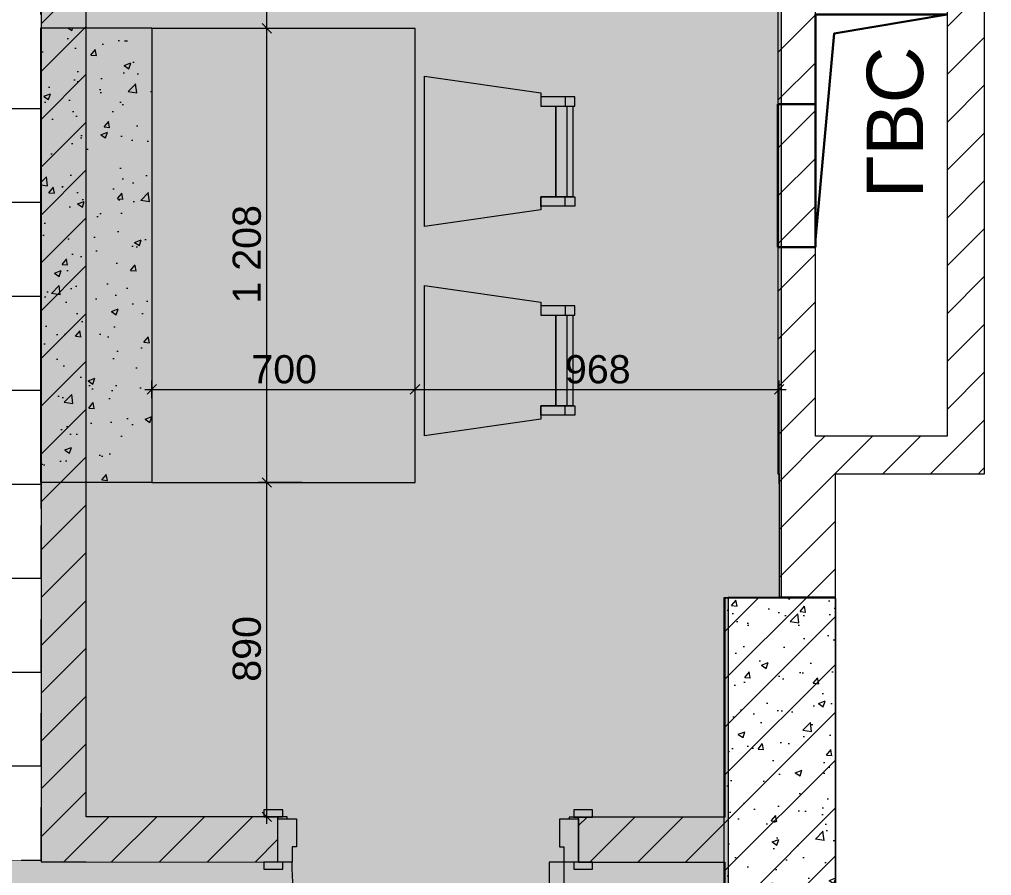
# Model space of a CAD drawing. Header units: millimetres. Extents: x 2336463 to 2579121, y 595385 to 778077.
# Drawn here: x 2400071 to 2402657, y 698884 to 701163 of the extents above; entities that cross this region are included whole.
import ezdxf

# ---------------------------------------------------------------- set-up
doc = ezdxf.new("R2010")
doc.units = ezdxf.units.MM
doc.header["$MEASUREMENT"] = 0
for name, pattern in [('Wipeout_Contour', [1000, 0, -1000]), ('короткая штриховая', [141.111111, 70.555556, -70.555556]), ('Пунктирная', [88.194442, 0, -88.194442]), ('Штриховая', [282.222223, 141.111112, -141.111112])]:
    doc.linetypes.add(name, pattern=pattern)
for name, color, linetype in [('+возводимые стены', 7, 'Continuous'), ('1 Планировка', 7, 'Continuous'), ('1 Планировка размеры', 7, 'Continuous'), ('Конструктив - Лестницы', 7, 'Continuous'), ('сит план', 7, 'Continuous')]:
    doc.layers.add(name, color=color, linetype=linetype)
for name, color, linetype, lineweight in [('+возводимые стены_Ном._пера__101', 252, 'Continuous', 5), ('+стена с дверью_Ном._пера__1', 7, 'Continuous', 13), ('1 Планировка_Ном._пера__1', 7, 'Continuous', 13), ('Двери ARCHICAD_Ном._пера__1', 7, 'Continuous', 13), ('Конструктив - Стены Несущие_Ном._пера__21', 7, 'Continuous', 30), ('сит план_Ном._пера__1', 7, 'Continuous', 13), ('сит план_Ном._пера__21', 7, 'Continuous', 30)]:
    doc.layers.add(name, color=color, linetype=linetype, lineweight=lineweight)
for name, color, linetype, lineweight, true_color in [('+возводимые стены_Ном._пера__169', 7, 'Continuous', 5, 0x68b353), ('+стена с дверью_Ном._пера__243', 7, 'Continuous', 13, 0xe25822), ('1 Планировка размеры_Ном._пера__242', 7, 'Continuous', 13, 0x1b55b5), ('Интерьер - Мебель_Ном._пера__62', 7, 'Continuous', 25, 0xaaaaaa), ('Конструктив - Лестницы_Ном._пера__11', 7, 'Continuous', 15, 0x6c80ff), ('сит план_Ном._пера__87', 7, 'Continuous', 20, 0x6a6a6a)]:
    doc.layers.add(name, color=color, linetype=linetype, lineweight=lineweight, true_color=true_color)
doc.styles.add('СГЕНЕРИР_СТИЛЬ_1', font='arial.ttf')
doc.dimstyles.new('СГЕНЕРИР_СТИЛЬ__1', dxfattribs={"dimtxt": 75, "dimasz": 23.75, "dimexe": 0.18, "dimexo": 300, "dimgap": 0, "dimtad": 1, "dimtih": 1, "dimtoh": 1, "dimdec": 0, "dimzin": 0, "dimdsep": 46, "dimtxsty": 'СГЕНЕРИР_СТИЛЬ_1', "dimblk": 'ARROWHEAD_6', "dimblk1": 'ARROWHEAD_6', "dimblk2": 'ARROWHEAD_6', "dimcen": 0.09, "dimclrd": 256, "dimclre": 256, "dimclrt": 256, "dimazin": 0, "dimtfac": 1, "dimtdec": 4, "dimtmove": 0, "dimatfit": 3, "dimfxl": 0, "dimtolj": 1, "dimtzin": 0, "dimarcsym": 0})
doc.dimstyles.new('СГЕНЕРИР_СТИЛЬ__2', dxfattribs={"dimtxt": 75, "dimasz": 23.75, "dimexe": 0.18, "dimexo": 300, "dimgap": 0, "dimtad": 1, "dimdec": 0, "dimzin": 0, "dimdsep": 46, "dimtxsty": 'СГЕНЕРИР_СТИЛЬ_1', "dimblk": 'ARROWHEAD_6', "dimblk1": 'ARROWHEAD_6', "dimblk2": 'ARROWHEAD_6', "dimcen": 0.09, "dimclrd": 256, "dimclre": 256, "dimclrt": 256, "dimazin": 0, "dimtfac": 1, "dimtdec": 4, "dimtmove": 0, "dimatfit": 3, "dimfxl": 0, "dimtolj": 1, "dimtzin": 0, "dimarcsym": 0})
pattern_1 = [(45, (2086872.015, 585813.69), (-63.639609, 63.639609), [])]
pattern_2 = [(50, (2086872.01, 585813.69), (-182.18467, 15.939086), [19.05, -209.55]), (355, (2086872.01, 585813.69), (-35.24342, 191.05685), [15.24, -167.64058]), (100.451445, (2086887.2, 585812.36), (146.94125, 175.11775), [16.19001, -178.09024]), (46.1842, (2086872.01, 585864.49), (-271.07904, 42.04233), [28.575, -314.325]), (96.63556, (2086894.6, 585860.98), (237.40413, 247.42612), [24.28502, -267.1356]), (351.18415, (2086872.01, 585864.49), (237.40413, 247.42612), [22.85997, -251.45973]), (21, (2086897.41, 585851.79), (-151.61439, 102.2652), [19.05, -209.55]), (326, (2086897.41, 585851.79), (61.80203, 184.18797), [15.24, -167.64]), (71.451445, (2086910.05, 585843.26), (213.41642, 81.92277), [16.19001, -178.08994]), (37.5, (2086872.015, 585813.686), (3.088603, 84.555039), [0, -165.608, 0, -170.18, 0, -168.275]), (7.5, (2086872.015, 585813.69), (66.819663, 100.180575), [0, -97.028, 0, -161.798, 0, -64.135]), (327.5, (2086815.37, 585813.686), (-135.590595, 5.728744), [0, -63.5, 0, -198.12, 0, -262.89]), (317.5, (2086789.97, 585813.69), (148.12918, 25.42649), [0, -82.55, 0, -131.572, 0, -186.69])]

# ---------------------------------------------------------------- blocks, each defined once
blk = doc.blocks.new('Перекрытие_214', base_point=(2400423.3, 701138.8))
at = {"layer": '1 Планировка_Ном._пера__1', "color": 7, "linetype": 'Continuous', "lineweight": 13, "flags": 128}
blk.add_lwpolyline([(2400423.3, 701138.8), (2400423.3, 699930.5), (2401123.3, 699930.5), (2401123.3, 701138.8)], close=True, dxfattribs=at)
blk = doc.blocks.new('Лестница_16', base_point=(2086872, 585813.7))
at = {"color": 254, "linetype": 'Wipeout_Contour', "lineweight": 0, "ltscale": 20000725.49004642}
blk.add_wipeout([(2399434.6, 700925), (2400128.7, 700925), (2400128.7, 701175), (2399884.6, 701175), (2399766.1, 701109.2), (2399766.1, 701009.2), (2399591.3, 701112.1), (2399591.3, 701012.1)], dxfattribs=at).dxf.layer = 'Конструктив - Лестницы'
at = {"layer": 'Конструктив - Лестницы_Ном._пера__11', "color": 171, "linetype": 'Штриховая', "lineweight": 15, "true_color": 0x6c80ff}
for p, q in [((2400128.7, 700925), (2400128.7, 701175)), ((2399434.6, 700925), (2400128.7, 700925))]:
    blk.add_line(p, q, dxfattribs=at)
at = {"color": 254, "linetype": 'Wipeout_Contour', "lineweight": 0, "ltscale": 12499347.45952589}
blk.add_wipeout([(2399228.7, 700675), (2400128.7, 700675), (2400128.7, 700925), (2399434.6, 700925), (2399228.7, 700810.6)], dxfattribs=at).dxf.layer = 'Конструктив - Лестницы'
at = {"layer": 'Конструктив - Лестницы_Ном._пера__11', "color": 171, "linetype": 'Штриховая', "lineweight": 15, "true_color": 0x6c80ff}
for p, q in [((2400128.7, 700925), (2399434.6, 700925)), ((2400128.7, 700675), (2400128.7, 700925)), ((2399228.7, 700675), (2400128.7, 700675))]:
    blk.add_line(p, q, dxfattribs=at)
at = {"color": 254, "linetype": 'Wipeout_Contour', "lineweight": 0, "ltscale": 9999382.534518823}
blk.add_wipeout([(2399228.7, 700675), (2399228.7, 700425), (2400128.7, 700425), (2400128.7, 700675)], dxfattribs=at).dxf.layer = 'Конструктив - Лестницы'
at = {"layer": 'Конструктив - Лестницы_Ном._пера__11', "color": 171, "linetype": 'Штриховая', "lineweight": 15, "true_color": 0x6c80ff}
for p, q in [((2400128.7, 700675), (2399228.7, 700675)), ((2400128.7, 700425), (2400128.7, 700675)), ((2399228.7, 700425), (2400128.7, 700425))]:
    blk.add_line(p, q, dxfattribs=at)
at = {"color": 254, "linetype": 'Wipeout_Contour', "lineweight": 0, "ltscale": 9999102.343276342}
blk.add_wipeout([(2399228.7, 700425), (2399228.7, 700175), (2400128.7, 700175), (2400128.7, 700425)], dxfattribs=at).dxf.layer = 'Конструктив - Лестницы'
at = {"layer": 'Конструктив - Лестницы_Ном._пера__11', "color": 171, "linetype": 'Штриховая', "lineweight": 15, "true_color": 0x6c80ff}
for p, q in [((2400128.7, 700425), (2399228.7, 700425)), ((2400128.7, 700175), (2400128.7, 700425)), ((2399228.7, 700175), (2400128.7, 700175))]:
    blk.add_line(p, q, dxfattribs=at)
at = {"color": 254, "linetype": 'Wipeout_Contour', "lineweight": 0, "ltscale": 9998822.244194003}
blk.add_wipeout([(2399228.7, 700175), (2399228.7, 699925), (2400128.7, 699925), (2400128.7, 700175)], dxfattribs=at).dxf.layer = 'Конструктив - Лестницы'
at = {"layer": 'Конструктив - Лестницы_Ном._пера__11', "color": 171, "linetype": 'Штриховая', "lineweight": 15, "true_color": 0x6c80ff}
for p, q in [((2400128.7, 700175), (2399228.7, 700175)), ((2400128.7, 699925), (2400128.7, 700175)), ((2399228.7, 699925), (2400128.7, 699925))]:
    blk.add_line(p, q, dxfattribs=at)
at = {"color": 254, "linetype": 'Wipeout_Contour', "lineweight": 0, "ltscale": 9998542.237279547}
blk.add_wipeout([(2399228.7, 699925), (2399228.7, 699675), (2400128.7, 699675), (2400128.7, 699925)], dxfattribs=at).dxf.layer = 'Конструктив - Лестницы'
at = {"layer": 'Конструктив - Лестницы_Ном._пера__11', "color": 171, "linetype": 'Штриховая', "lineweight": 15, "true_color": 0x6c80ff}
for p, q in [((2400128.7, 699925), (2399228.7, 699925)), ((2400128.7, 699675), (2400128.7, 699925)), ((2399228.7, 699675), (2400128.7, 699675))]:
    blk.add_line(p, q, dxfattribs=at)
at = {"color": 254, "linetype": 'Wipeout_Contour', "lineweight": 0, "ltscale": 9998262.322540717}
blk.add_wipeout([(2399228.7, 699675), (2399228.7, 699425), (2400128.7, 699425), (2400128.7, 699675)], dxfattribs=at).dxf.layer = 'Конструктив - Лестницы'
at = {"layer": 'Конструктив - Лестницы_Ном._пера__11', "color": 171, "linetype": 'Штриховая', "lineweight": 15, "true_color": 0x6c80ff}
for p, q in [((2400128.7, 699675), (2399228.7, 699675)), ((2400128.7, 699425), (2400128.7, 699675)), ((2399228.7, 699425), (2400128.7, 699425))]:
    blk.add_line(p, q, dxfattribs=at)
at = {"color": 254, "linetype": 'Wipeout_Contour', "lineweight": 0, "ltscale": 9997982.49996537}
blk.add_wipeout([(2399228.7, 699425), (2399228.7, 699175), (2400128.7, 699175), (2400128.7, 699425)], dxfattribs=at).dxf.layer = 'Конструктив - Лестницы'
at = {"layer": 'Конструктив - Лестницы_Ном._пера__11', "color": 171, "linetype": 'Штриховая', "lineweight": 15, "true_color": 0x6c80ff}
for p, q in [((2400128.7, 699425), (2399228.7, 699425)), ((2400128.7, 699175), (2400128.7, 699425)), ((2399228.7, 699175), (2400128.7, 699175))]:
    blk.add_line(p, q, dxfattribs=at)
at = {"color": 254, "linetype": 'Wipeout_Contour', "lineweight": 0, "ltscale": 9997702.769581143}
blk.add_wipeout([(2399228.7, 699175), (2399228.7, 698925), (2400128.7, 698925), (2400128.7, 699175)], dxfattribs=at).dxf.layer = 'Конструктив - Лестницы'
at = {"layer": 'Конструктив - Лестницы_Ном._пера__11', "color": 171, "linetype": 'Штриховая', "lineweight": 15, "true_color": 0x6c80ff}
for p, q in [((2400128.7, 699175), (2399228.7, 699175)), ((2400128.7, 698925), (2400128.7, 699175)), ((2399228.7, 698925), (2400128.7, 698925))]:
    blk.add_line(p, q, dxfattribs=at)
blk = doc.blocks.new('Стена_1041', base_point=(2402088.7, 702159.7))
at = {"layer": 'сит план_Ном._пера__87', "linetype": 'Continuous', "lineweight": 20, "true_color": 0x6a6a6a}
h = blk.add_hatch(dxfattribs=at)
h.set_pattern_fill('Блоки_Бетонные_Эффективные', color=251, style=0, pattern_type=2)
h.set_pattern_definition(pattern_1)
h.paths.add_polyline_path([(2402188.7, 700053.7), (2402188.7, 702159.7), (2402088.7, 702159.7), (2402088.7, 700053.7)])
h = blk.add_hatch(dxfattribs=at)
h.set_pattern_fill('Блоки_Бетонные_Эффективные', color=251, style=0, pattern_type=2)
h.set_pattern_definition(pattern_1)
h.paths.add_polyline_path([(2402188.7, 700053.7), (2402088.7, 699953.7), (2402188.7, 699953.7)])
h = blk.add_hatch(dxfattribs=at)
h.set_pattern_fill('Блоки_Бетонные_Эффективные', color=251, style=0, pattern_type=2)
h.set_pattern_definition(pattern_1)
h.paths.add_polyline_path([(2402188.7, 700053.7), (2402088.7, 700053.7), (2402088.7, 699953.7)])
at = {"layer": 'сит план_Ном._пера__1', "color": 7, "linetype": 'Continuous', "lineweight": 13, "flags": 128}
for points in [[(2402088.7, 702159.7), (2402088.7, 699953.7)], [(2402188.7, 702159.7), (2402088.7, 702159.7)], [(2402188.7, 700053.7), (2402188.7, 702159.7)]]:
    blk.add_lwpolyline(points, dxfattribs=at)
blk = doc.blocks.new('Стена_1042', base_point=(2402088.7, 699953.7))
at = {"layer": 'сит план_Ном._пера__87', "linetype": 'Continuous', "lineweight": 20, "true_color": 0x6a6a6a}
h = blk.add_hatch(dxfattribs=at)
h.set_pattern_fill('Блоки_Бетонные_Эффективные', color=251, style=0, pattern_type=2)
h.set_pattern_definition(pattern_1)
h.paths.add_polyline_path([(2402188.7, 699953.7), (2402538.7, 699953.7), (2402538.7, 700053.7), (2402188.7, 700053.7)])
h = blk.add_hatch(dxfattribs=at)
h.set_pattern_fill('Блоки_Бетонные_Эффективные', color=251, style=0, pattern_type=2)
h.set_pattern_definition(pattern_1)
h.paths.add_polyline_path([(2402638.7, 700053.7), (2402538.7, 700053.7), (2402638.7, 699953.7)])
h = blk.add_hatch(dxfattribs=at)
h.set_pattern_fill('Блоки_Бетонные_Эффективные', color=251, style=0, pattern_type=2)
h.set_pattern_definition(pattern_1)
h.paths.add_polyline_path([(2402638.7, 699953.7), (2402538.7, 700053.7), (2402538.7, 699953.7)])
at = {"layer": 'сит план_Ном._пера__1', "color": 7, "linetype": 'Continuous', "lineweight": 13, "flags": 128}
for points in [[(2402538.7, 700053.7), (2402188.7, 700053.7)], [(2402638.7, 699953.7), (2402638.7, 700053.7)], [(2402088.7, 699953.7), (2402091.7, 699953.7)], [(2402241.7, 699953.7), (2402638.7, 699953.7)]]:
    blk.add_lwpolyline(points, dxfattribs=at)
blk = doc.blocks.new('Стена_1043', base_point=(2402638.7, 699953.7))
at = {"layer": 'сит план_Ном._пера__87', "linetype": 'Continuous', "lineweight": 20, "true_color": 0x6a6a6a}
h = blk.add_hatch(dxfattribs=at)
h.set_pattern_fill('Блоки_Бетонные_Эффективные', color=251, style=0, pattern_type=2)
h.set_pattern_definition(pattern_1)
h.paths.add_polyline_path([(2402638.7, 700053.7), (2402638.7, 702159.7), (2402538.7, 702159.7), (2402538.7, 700053.7)])
at = {"layer": 'сит план_Ном._пера__1', "color": 7, "linetype": 'Continuous', "lineweight": 13, "flags": 128}
for points in [[(2402538.7, 702159.7), (2402638.7, 702159.7)], [(2402538.7, 701872.7), (2402538.7, 700053.7)], [(2402638.7, 700053.7), (2402638.7, 701872.6)]]:
    blk.add_lwpolyline(points, dxfattribs=at)
blk = doc.blocks.new('Стена_1044', base_point=(2401947.9, 699622.4))
at = {"layer": 'сит план_Ном._пера__87', "linetype": 'Continuous', "lineweight": 20, "true_color": 0x6a6a6a}
h = blk.add_hatch(dxfattribs=at)
h.set_pattern_fill('Блоки_Бетонные_Эффективные', color=251, style=0, pattern_type=2)
h.set_pattern_definition(pattern_1)
h.paths.add_polyline_path([(2401947.9, 699622.4), (2401947.9, 698414.4), (2402242.9, 698414.4), (2402242.9, 699622.4)])
at = {"layer": 'сит план_Ном._пера__1', "color": 7, "linetype": 'Continuous', "lineweight": 13, "flags": 128}
for points in [[(2401947.9, 699622.4), (2401947.9, 699039.8)], [(2402242.9, 699622.4), (2401947.9, 699622.4)], [(2402242.9, 698414.4), (2402242.9, 699622.4)], [(2401947.9, 698919.8), (2401947.9, 698414.4)], [(2401947.9, 698414.4), (2402242.9, 698414.4)]]:
    blk.add_lwpolyline(points, dxfattribs=at)
blk = doc.blocks.new('Стена_1059', base_point=(2402241.7, 699626.4))
at = {"layer": '+возводимые стены_Ном._пера__169', "linetype": 'Continuous', "lineweight": 5, "true_color": 0x68b353}
h = blk.add_hatch(dxfattribs=at)
h.set_pattern_fill('Блоки_Бетонные_Эффективные', color=85, style=0, pattern_type=2)
h.set_pattern_definition(pattern_1)
h.paths.add_polyline_path([(2402241.7, 699626.4), (2402241.7, 699953.7), (2402091.7, 699953.7), (2402091.7, 699626.4)])
at = {"layer": '+возводимые стены_Ном._пера__101', "color": 252, "linetype": 'Continuous', "lineweight": 5, "flags": 128}
for points in [[(2402091.7, 699953.7), (2402091.7, 699626.4)], [(2402241.7, 699626.4), (2402241.7, 699953.7)], [(2402091.7, 699626.4), (2402241.7, 699626.4)]]:
    blk.add_lwpolyline(points, dxfattribs=at)
blk = doc.blocks.new('Стена_1060', base_point=(2400248.7, 698920.4))
at = {"layer": '+возводимые стены_Ном._пера__169', "linetype": 'Continuous', "lineweight": 5, "true_color": 0x68b353}
h = blk.add_hatch(dxfattribs=at)
h.set_pattern_fill('Блоки_Бетонные_Эффективные', color=85, style=0, pattern_type=2)
h.set_pattern_definition(pattern_1)
h.paths.add_polyline_path([(2400128.7, 702898.9), (2400128.7, 699040.5), (2400248.7, 699040.4), (2400248.7, 702898.9)])
h = blk.add_hatch(dxfattribs=at)
h.set_pattern_fill('Блоки_Бетонные_Эффективные', color=85, style=0, pattern_type=2)
h.set_pattern_definition(pattern_1)
h.paths.add_polyline_path([(2400248.7, 699040.4), (2400128.7, 699040.5), (2400128.7, 698920.5)])
h = blk.add_hatch(dxfattribs=at)
h.set_pattern_fill('Блоки_Бетонные_Эффективные', color=85, style=0, pattern_type=2)
h.set_pattern_definition(pattern_1)
h.paths.add_polyline_path([(2400248.7, 699040.4), (2400128.7, 698920.5), (2400248.7, 698920.4)])
at = {"layer": '+возводимые стены_Ном._пера__101', "color": 252, "linetype": 'Continuous', "lineweight": 5, "flags": 128}
for points in [[(2400128.7, 703018.9), (2400128.7, 698920.5)], [(2400248.7, 699040.4), (2400248.7, 702898.9)], [(2400128.7, 698920.5), (2400248.7, 698920.4)]]:
    blk.add_lwpolyline(points, dxfattribs=at)
blk = doc.blocks.new('Однопольная Дверь 25_4')
at = {"layer": 'Двери ARCHICAD_Ном._пера__1', "color": 7, "linetype": 'Continuous', "lineweight": 13}
for p, q in [((322, 0), (322, 724)), ((322, 724), (362, 724)), ((362, 724), (362, 0)), ((-437, 0), (-437, 19)), ((-437, 19), (-387, 19)), ((-387, 0), (-437, 0)), ((-400, 0), (-437, 0)), ((-400, 0), (-437, 0)), ((-362, 0), (-400, 0)), ((-400, 0), (-400, -115)), ((-400, 0), (-400, -115)), ((-400, 0), (-400, -115)), ((-387, 19), (-387, 0)), ((-362, -40), (-362, 0)), ((362, 0), (322, 0)), ((400, 0), (362, 0)), ((362, 0), (362, -40)), ((387, 19), (437, 19)), ((387, 0), (387, 19)), ((437, 0), (387, 0)), ((400, -115), (400, 0)), ((400, 0), (400, -115)), ((400, 0), (400, -115)), ((400, 0), (437, 0)), ((400, 0), (437, 0)), ((437, 19), (437, 0)), ((-350, -40), (-362, -40)), ((-350, -115), (-350, -40)), ((362, -40), (350, -40)), ((350, -40), (350, -115)), ((-437, -139), (-437, -120)), ((-437, -120), (-387, -120)), ((-400, -120), (-437, -120)), ((-400, -120), (-437, -120)), ((-400, -120), (-400, -115)), ((-400, -115), (-375, -115)), ((-400, -115), (-350, -115)), ((-400, -115), (-400, -120)), ((-400, -115), (-400, -120)), ((-375, -120), (-400, -120)), ((-387, -120), (-387, -139)), ((-375, -115), (-375, -120)), ((350, -115), (400, -115)), ((375, -120), (375, -115)), ((375, -115), (400, -115)), ((400, -120), (375, -120)), ((387, -120), (437, -120)), ((387, -139), (387, -120)), ((400, -115), (400, -120)), ((400, -115), (400, -120)), ((400, -115), (400, -120)), ((400, -120), (437, -120)), ((400, -120), (437, -120)), ((437, -120), (437, -139)), ((-387, -139), (-437, -139)), ((437, -139), (387, -139))]:
    blk.add_line(p, q, dxfattribs=at)
blk.add_arc((362, 0), 724, 90, 180, dxfattribs=at)
blk = doc.blocks.new('Стена_1065', base_point=(2400248.7, 698920.4))
at = {"layer": '+возводимые стены_Ном._пера__169', "linetype": 'Continuous', "lineweight": 5, "true_color": 0x68b353}
h = blk.add_hatch(dxfattribs=at)
h.set_pattern_fill('Блоки_Бетонные_Эффективные', color=85, style=0, pattern_type=2)
h.set_pattern_definition(pattern_1)
h.paths.add_polyline_path([(2400248.7, 698920.4), (2400758.4, 698920.2), (2400758.5, 699040.2), (2400248.7, 699040.4)])
h = blk.add_hatch(dxfattribs=at)
h.set_pattern_fill('Блоки_Бетонные_Эффективные', color=85, style=0, pattern_type=2)
h.set_pattern_definition(pattern_1)
h.paths.add_polyline_path([(2401558.4, 698919.9), (2401947.9, 698919.8), (2401947.9, 699039.8), (2401558.5, 699039.9)])
at = {"layer": '+возводимые стены_Ном._пера__101', "color": 252, "linetype": 'Continuous', "lineweight": 5}
for p, q in [((2400758.5, 699040.2), (2400721.5, 699040.3)), ((2400758.4, 698920.2), (2400758.5, 699035.2)), ((2400758.5, 699035.2), (2400758.5, 699040.2)), ((2401558.4, 698919.9), (2401558.5, 699034.9)), ((2401558.5, 699039.9), (2401595.5, 699039.9)), ((2401558.5, 699034.9), (2401558.5, 699039.9)), ((2400758.4, 698920.2), (2400721.4, 698920.3)), ((2401558.4, 698919.9), (2401595.4, 698919.9))]:
    blk.add_line(p, q, dxfattribs=at)
at = {"layer": '+возводимые стены_Ном._пера__101', "color": 252, "linetype": 'Continuous', "lineweight": 5, "flags": 128}
for points in [[(2400758.5, 699040.2), (2400248.7, 699040.4)], [(2401947.9, 699039.8), (2401558.5, 699039.9)], [(2400248.7, 698920.4), (2400758.4, 698920.2)], [(2401558.4, 698919.9), (2401947.9, 698919.8)]]:
    blk.add_lwpolyline(points, dxfattribs=at)
at = {"layer": 'Двери ARCHICAD_Ном._пера__1', "color": 7, "linetype": 'Continuous', "lineweight": 13, "xscale": -1, "zscale": 1000, "rotation": 179.978115792161}
blk.add_blockref('Однопольная Дверь 25_4', (2401158.4, 698920.1), dxfattribs=at)
blk = doc.blocks.new('Обеденный Стул 01 25')
at = {"layer": '1 Планировка_Ном._пера__1', "color": 7, "linetype": 'Continuous', "lineweight": 13}
for p, q in [((54.4, 375), (79.4, 375)), ((79.4, 380), (320.6, 380)), ((345.6, 375), (320.6, 375))]:
    blk.add_line(p, q, dxfattribs=at)
at = {"layer": '1 Планировка_Ном._пера__1', "color": 7, "linetype": 'Continuous', "lineweight": 13, "flags": 128}
for points in [[(54.4, 310), (79.4, 310), (79.4, 400), (54.4, 400)], [(79.4, 350), (320.6, 350), (320.6, 395), (79.4, 395)], [(345.6, 310), (320.6, 310), (320.6, 400), (345.6, 400)], [(0, 0), (400, 0), (355.7, 310), (320.6, 310), (320.6, 350), (79.4, 350), (79.4, 310), (44.3, 310)]]:
    blk.add_lwpolyline(points, close=True, dxfattribs=at)
blk = doc.blocks.new('*D3840', base_point=(2086872, 585813.7))
at = {"layer": '1 Планировка размеры_Ном._пера__242', "color": 152, "linetype": 'Continuous', "lineweight": 13, "true_color": 0x1b55b5}
for p, q in [((2410960.7, 693213), (2410960.7, 693166.1)), ((2402354.6, 693177.2), (2402379.6, 693202.2)), ((2410960.7, 693189.5), (2402367.1, 693189.7)), ((2410948.2, 693177), (2410973.2, 693202)), ((2410979.4, 693189.5), (2410960.7, 693189.5))]:
    blk.add_line(p, q, dxfattribs=at)
at = {"layer": '1 Планировка размеры_Ном._пера__242', "color": 152, "lineweight": 13, "true_color": 0x1b55b5, "char_height": 75, "attachment_point": 7, "rotation": 359.9989, "style": 'СГЕНЕРИР_СТИЛЬ_1'}
for s, insert in [('\\A1;{\\pql;\\fArial|b0|i0|c204|p38;95}', (2402379.6, 693204.7)), ('\\A1;{\\pql;\\fArial|b0|i0|c204|p38;8\xa0594}', (2406535.7, 693204.6))]:
    blk.add_mtext(s, dxfattribs=dict(at, insert=insert))
blk = doc.blocks.new('ARROWHEAD_6')
at = {"color": 0, "linetype": 'Continuous', "lineweight": 0}
for p, q in [((0, 0), (-1, 0)), ((-0.5, -0.5), (0.5, 0.5))]:
    blk.add_line(p, q, dxfattribs=at)
blk = doc.blocks.new('*D3876', base_point=(2086872, 585813.7))
at = {"layer": '1 Планировка размеры_Ном._пера__242', "color": 152, "linetype": 'Continuous', "lineweight": 13, "true_color": 0x1b55b5}
for p, q in [((2400229.9, 702545.5), (2400248.7, 702545.5)), ((2400261.2, 702558), (2400236.2, 702533)), ((2400248.7, 699220.4), (2400248.7, 702569)), ((2400248.7, 702545.5), (2400848.7, 702545.5)), ((2400861.2, 702558), (2400836.2, 702533)), ((2400848.7, 702522.1), (2400848.7, 702569))]:
    blk.add_line(p, q, dxfattribs=at)
at = {"layer": '1 Планировка размеры_Ном._пера__242', "color": 152, "lineweight": 13, "true_color": 0x1b55b5, "insert": (2400463.3, 702560.5), "char_height": 75, "attachment_point": 7, "style": 'СГЕНЕРИР_СТИЛЬ_1'}
blk.add_mtext('\\A1;{\\pql;\\fArial|b0|i0|c204|p38;600}', dxfattribs=at)
blk = doc.blocks.new('*D3879', base_point=(2086872, 585813.7))
at = {"layer": '1 Планировка размеры_Ном._пера__242', "color": 152, "linetype": 'Continuous', "lineweight": 13, "true_color": 0x1b55b5}
for p, q in [((2400423.3, 700154.6), (2400423.3, 700201.5)), ((2401123.3, 700154.6), (2401123.3, 700201.5)), ((2400404.5, 700178.1), (2400423.3, 700178.1)), ((2400435.8, 700190.6), (2400410.8, 700165.6)), ((2400423.3, 700178.1), (2401123.3, 700178.1)), ((2401135.8, 700190.6), (2401110.8, 700165.6))]:
    blk.add_line(p, q, dxfattribs=at)
at = {"layer": '1 Планировка размеры_Ном._пера__242', "color": 152, "lineweight": 13, "true_color": 0x1b55b5, "insert": (2400687.9, 700193.1), "char_height": 75, "attachment_point": 7, "style": 'СГЕНЕРИР_СТИЛЬ_1'}
blk.add_mtext('\\A1;{\\pql;\\fArial|b0|i0|c204|p38;700}', dxfattribs=at)
blk = doc.blocks.new('*D3880', base_point=(2086872, 585813.7))
at = {"layer": '1 Планировка размеры_Ном._пера__242', "color": 152, "linetype": 'Continuous', "lineweight": 13, "true_color": 0x1b55b5}
for p, q in [((2401123.3, 700154.6), (2401123.3, 700201.5)), ((2402091.7, 699926.4), (2402091.7, 700201.5)), ((2401135.8, 700190.6), (2401110.8, 700165.6)), ((2401123.3, 700178.1), (2402091.7, 700178.1)), ((2402079.2, 700165.6), (2402104.2, 700190.6)), ((2402091.7, 700178.1), (2402110.4, 700178.1))]:
    blk.add_line(p, q, dxfattribs=at)
at = {"layer": '1 Планировка размеры_Ном._пера__242', "color": 152, "lineweight": 13, "true_color": 0x1b55b5, "insert": (2401522.1, 700193.1), "char_height": 75, "attachment_point": 7, "style": 'СГЕНЕРИР_СТИЛЬ_1'}
blk.add_mtext('\\A1;{\\pql;\\fArial|b0|i0|c204|p38;968}', dxfattribs=at)
blk = doc.blocks.new('*D3881', base_point=(2086872, 585813.7))
at = {"layer": '1 Планировка размеры_Ном._пера__242', "color": 152, "linetype": 'Continuous', "lineweight": 13, "true_color": 0x1b55b5}
for p, q in [((2399014.1, 698908), (2398989.1, 698933)), ((2399001.6, 698920.5), (2399001.6, 698939.2)), ((2399828.7, 698920.5), (2398978.2, 698920.5)), ((2399001.6, 697030.9), (2399001.6, 698920.5)), ((2398989.1, 697043.4), (2399014.1, 697018.4)), ((2399448.6, 697030.9), (2398978.2, 697030.9)), ((2399001.6, 697012.1), (2399001.6, 697030.9))]:
    blk.add_line(p, q, dxfattribs=at)
at = {"layer": '1 Планировка размеры_Ном._пера__242', "color": 152, "lineweight": 13, "true_color": 0x1b55b5, "insert": (2398986.6, 697847.4), "char_height": 75, "attachment_point": 7, "rotation": 90, "style": 'СГЕНЕРИР_СТИЛЬ_1'}
blk.add_mtext('\\A1;{\\pql;\\fArial|b0|i0|c204|p38;1\xa0890}', dxfattribs=at)
blk = doc.blocks.new('*D3890', base_point=(2086872, 585813.7))
at = {"layer": '1 Планировка размеры_Ном._пера__242', "color": 152, "linetype": 'Continuous', "lineweight": 13, "true_color": 0x1b55b5}
for p, q in [((2400716.7, 699943), (2400741.7, 699918)), ((2400823.3, 699930.5), (2400705.8, 699930.5)), ((2400729.2, 699040.4), (2400729.2, 699930.5)), ((2400752.6, 699040.4), (2400548.7, 699040.4)), ((2400716.7, 699052.9), (2400741.7, 699027.9)), ((2400729.2, 699021.7), (2400729.2, 699040.4))]:
    blk.add_line(p, q, dxfattribs=at)
at = {"layer": '1 Планировка размеры_Ном._пера__242', "color": 152, "lineweight": 13, "true_color": 0x1b55b5, "insert": (2400714.2, 699400.1), "char_height": 75, "attachment_point": 7, "rotation": 90, "style": 'СГЕНЕРИР_СТИЛЬ_1'}
blk.add_mtext('\\A1;{\\pql;\\fArial|b0|i0|c204|p38;890}', dxfattribs=at)
blk = doc.blocks.new('*D3891', base_point=(2086872, 585813.7))
at = {"layer": '1 Планировка размеры_Ном._пера__242', "color": 152, "linetype": 'Continuous', "lineweight": 13, "true_color": 0x1b55b5}
for p, q in [((2400716.7, 701151.3), (2400741.7, 701126.3)), ((2400823.3, 701138.8), (2400705.8, 701138.8)), ((2400729.2, 699930.5), (2400729.2, 701138.8)), ((2400716.7, 699943), (2400741.7, 699918)), ((2400823.3, 699930.5), (2400705.8, 699930.5))]:
    blk.add_line(p, q, dxfattribs=at)
at = {"layer": '1 Планировка размеры_Ном._пера__242', "color": 152, "lineweight": 13, "true_color": 0x1b55b5, "insert": (2400714.2, 700406.4), "char_height": 75, "attachment_point": 7, "rotation": 90, "style": 'СГЕНЕРИР_СТИЛЬ_1'}
blk.add_mtext('\\A1;{\\pql;\\fArial|b0|i0|c204|p38;1\xa0208}', dxfattribs=at)
blk = doc.blocks.new('*D3892', base_point=(2086872, 585813.7))
at = {"layer": '1 Планировка размеры_Ном._пера__242', "color": 152, "linetype": 'Continuous', "lineweight": 13, "true_color": 0x1b55b5}
for p, q in [((2400752.6, 702298.9), (2400705.8, 702298.9)), ((2400716.7, 702311.4), (2400741.7, 702286.4)), ((2400729.2, 701138.8), (2400729.2, 702298.9)), ((2400716.7, 701151.3), (2400741.7, 701126.3)), ((2400823.3, 701138.8), (2400705.8, 701138.8))]:
    blk.add_line(p, q, dxfattribs=at)
at = {"layer": '1 Планировка размеры_Ном._пера__242', "color": 152, "lineweight": 13, "true_color": 0x1b55b5, "insert": (2400714.2, 701590.6), "char_height": 75, "attachment_point": 7, "rotation": 90, "style": 'СГЕНЕРИР_СТИЛЬ_1'}
blk.add_mtext('\\A1;{\\pql;\\fArial|b0|i0|c204|p38;1\xa0160}', dxfattribs=at)

msp = doc.modelspace()

# ---------------------------------------------------------------- hatches: boundary and pattern name
at = {"layer": '+стена с дверью_Ном._пера__243', "linetype": 'Continuous', "lineweight": 0, "true_color": 0x381608}
msp.add_hatch(color=28, dxfattribs=at).paths.add_polyline_path([(2393475.7, 699930.5), (2399228.7, 699930.5), (2399228.7, 698925), (2400128.2, 698925), (2400128.2, 699731.4), (2400128.2, 703018.9), (2401956.6, 703018.9), (2402097.8, 703018.9), (2402097.8, 699624), (2401956.6, 699624), (2401956.6, 698421), (2401976.6, 698421), (2401976.6, 697026.6), (2401978.9, 697026.6), (2401978.9, 694224.2), (2400353.7, 694224.2), (2400353.7, 697026.6), (2399748.6, 697026.6), (2399748.6, 696630.5), (2394753.6, 696630.5), (2394753.6, 698420.4), (2393475.7, 698420.4)])
at = {"layer": 'сит план_Ном._пера__1', "linetype": 'Continuous', "lineweight": 13}
h = msp.add_hatch(dxfattribs=at)
h.set_pattern_fill('AR_CONC', style=0, pattern_type=2)
h.set_pattern_definition(pattern_2)
h.paths.add_polyline_path([(2401945.9, 699624), (2402240.9, 699624), (2402240.9, 698418.4), (2401945.9, 698418.4)])

# ---------------------------------------------------------------- linework, layer by layer
at = {"layer": '+стена с дверью_Ном._пера__1', "color": 7, "linetype": 'Continuous', "lineweight": 13, "flags": 128}
msp.add_lwpolyline([(2393475.7, 699930.5), (2399228.7, 699930.5), (2399228.7, 698925), (2400128.2, 698925), (2400128.2, 699731.4), (2400128.2, 703018.9), (2401956.6, 703018.9), (2402097.8, 703018.9), (2402097.8, 699624), (2401956.6, 699624), (2401956.6, 698421), (2401976.6, 698421), (2401976.6, 697026.6), (2401978.9, 697026.6), (2401978.9, 694224.2), (2400353.7, 694224.2), (2400353.7, 697026.6), (2399748.6, 697026.6), (2399748.6, 696630.5), (2394753.6, 696630.5), (2394753.6, 698420.4), (2393475.7, 698420.4)], close=True, dxfattribs=at)
at = {"layer": '1 Планировка_Ном._пера__1', "color": 7, "linetype": 'Continuous', "lineweight": 13}
msp.add_line((2402240.9, 699941.7), (2402240.9, 698418.4), dxfattribs=at)
at = {"layer": 'Конструктив - Стены Несущие_Ном._пера__21', "color": 7, "linetype": 'Continuous', "lineweight": 30}
for p, q in [((2402088.7, 700936.7), (2402188.7, 700936.7)), ((2402088.7, 700556.7), (2402088.7, 700936.7)), ((2402188.7, 700936.7), (2402188.7, 700556.7)), ((2402188.7, 700556.7), (2402088.7, 700556.7))]:
    msp.add_line(p, q, dxfattribs=at)
at = {"layer": 'сит план_Ном._пера__1', "color": 7, "linetype": 'Continuous', "lineweight": 13, "flags": 128}
msp.add_lwpolyline([(2401945.9, 699624), (2402240.9, 699624), (2402240.9, 698418.4), (2401945.9, 698418.4)], close=True, dxfattribs=at)
at = {"layer": 'сит план_Ном._пера__21', "color": 7, "linetype": 'Continuous', "lineweight": 30, "flags": 128}
msp.add_lwpolyline([(2402188.7, 700576.7), (2402238.7, 701125.3), (2402538.7, 701175.3), (2402188.7, 701175.3)], close=True, dxfattribs=at)

# ---------------------------------------------------------------- block references
at = {"layer": '+возводимые стены', "color": 252, "lineweight": 5}
for name, p in [('Стена_1059', (2402241.7, 699626.4)), ('Стена_1065', (2400248.7, 698920.4))]:
    msp.add_blockref(name, p, dxfattribs=at)
at = {"layer": '1 Планировка', "color": 7, "linetype": 'Continuous', "lineweight": 13}
msp.add_blockref('Перекрытие_214', (2400423.3, 701138.8), dxfattribs=at)
at = {"layer": 'Интерьер - Мебель_Ном._пера__62', "color": 253, "linetype": 'Continuous', "lineweight": 25, "true_color": 0xaaaaaa, "xscale": -1, "zscale": 1000, "rotation": 270}
for p in [(2401148.2, 700611.3), (2401148.2, 700054.6)]:
    msp.add_blockref('Обеденный Стул 01 25', p, dxfattribs=at)
at = {"layer": 'сит план', "color": 7, "lineweight": 13}
for name, p in [('Стена_1041', (2402088.7, 702159.7)), ('Стена_1043', (2402638.7, 699953.7)), ('Стена_1042', (2402088.7, 699953.7)), ('Стена_1044', (2401947.9, 699622.4))]:
    msp.add_blockref(name, p, dxfattribs=at)

# ---------------------------------------------------------------- texts
at = {"layer": 'сит план_Ном._пера__1', "color": 7, "linetype": 'Continuous', "lineweight": 13, "insert": (2402324.9, 700685.9), "char_height": 150, "attachment_point": 1, "rotation": 90, "style": 'СГЕНЕРИР_СТИЛЬ_1'}
msp.add_mtext('\\A1;{\\pql;\\fArial|b0|i0|c204|p38;ГВС}', dxfattribs=at)

# ---------------------------------------------------------------- dimensions: what is measured, and where the dimension line sits
at = {"layer": '1 Планировка размеры', "color": 152, "linetype": 'Continuous', "lineweight": 13, "true_color": 0x1b55b5}
for base, p1, p2, picture, middle in [((2400848.7, 702545.5), (2400248.7, 698920.4), (2400848.7, 702298.9), '*D3876', (2400549.1, 702598)), ((2401123.3, 700178.1), (2400423.3, 699930.5), (2401123.3, 699930.5), '*D3879', (2400773.7, 700230.6)), ((2402091.7, 700178.1), (2401123.3, 699930.5), (2402091.7, 699626.4), '*D3880', (2401607.9, 700230.6))]:
    dim = msp.add_linear_dim(base=base, p1=p1, p2=p2, dimstyle='СГЕНЕРИР_СТИЛЬ__1', dxfattribs=at)
    dim.commit()
    dim.dimension.update_dxf_attribs({"geometry": picture, "text_midpoint": middle, "dimtype": 160})
for base, p1, p2, angle, picture, middle, turn in [((2400729.2, 702298.9), (2401123.3, 701138.8), (2400848.7, 702298.9), 90, '*D3892', (2400676.7, 701719.4), 90), ((2402367.1, 693189.7), (2410960.8, 702168.4), (2402367.1, 693616.8), 179.9989, '*D3840', (2406664.5, 693242.1), 359.9989), ((2400729.2, 701138.8), (2401123.3, 699930.5), (2401123.3, 701138.8), 90, '*D3891', (2400676.7, 700535.2), 90), ((2400729.2, 699930.5), (2400248.7, 699040.4), (2401123.3, 699930.5), 90, '*D3890', (2400676.7, 699485.8), 90)]:
    dim = msp.add_linear_dim(base=base, p1=p1, p2=p2, angle=angle, dimstyle='СГЕНЕРИР_СТИЛЬ__2', dxfattribs=at)
    dim.commit()
    dim.dimension.update_dxf_attribs({"geometry": picture, "text_midpoint": middle, "dimtype": 160, "text_rotation": turn})

# ---------------------------------------------------------------- next in the draw order: block references
at = {"layer": 'Конструктив - Лестницы', "color": 8, "linetype": 'Пунктирная', "lineweight": 15}
msp.add_blockref('Лестница_16', (2086872, 585813.7), dxfattribs=at)

# ---------------------------------------------------------------- next in the draw order: hatches: boundary and pattern name
at = {"layer": 'сит план_Ном._пера__1', "linetype": 'Continuous', "lineweight": 13}
h = msp.add_hatch(dxfattribs=at)
h.set_pattern_fill('AR_CONC', style=0, pattern_type=2)
h.set_pattern_definition(pattern_2)
h.paths.add_polyline_path([(2400128.3, 701140.5), (2400423.3, 701140.5), (2400423.3, 699930.5), (2400128.3, 699930.5)])

# ---------------------------------------------------------------- next in the draw order: linework, layer by layer
at = {"layer": '1 Планировка_Ном._пера__1', "color": 7, "linetype": 'короткая штриховая', "lineweight": 13}
msp.add_line((2400128.3, 699930.5), (2400128.6, 698925), dxfattribs=at)
at = {"layer": 'сит план_Ном._пера__1', "color": 7, "linetype": 'Continuous', "lineweight": 13, "flags": 128}
msp.add_lwpolyline([(2400128.3, 701140.5), (2400423.3, 701140.5), (2400423.3, 699930.5), (2400128.3, 699930.5)], close=True, dxfattribs=at)

# ---------------------------------------------------------------- next in the draw order: block references
at = {"layer": '+возводимые стены', "color": 252, "lineweight": 5}
msp.add_blockref('Стена_1060', (2400248.7, 698920.4), dxfattribs=at)

# ---------------------------------------------------------------- next in the draw order: dimensions: what is measured, and where the dimension line sits
at = {"layer": '1 Планировка размеры', "color": 152, "linetype": 'Continuous', "lineweight": 13, "true_color": 0x1b55b5}
dim = msp.add_linear_dim(base=(2399001.6, 698920.5), p1=(2399748.6, 697030.9), p2=(2400128.7, 698920.5), angle=90, dimstyle='СГЕНЕРИР_СТИЛЬ__2', dxfattribs=at)
dim.commit()
dim.dimension.update_dxf_attribs({"geometry": '*D3881', "text_midpoint": (2398949.1, 697976.3), "dimtype": 160, "text_rotation": 90})

doc.saveas('drawing.dxf')
